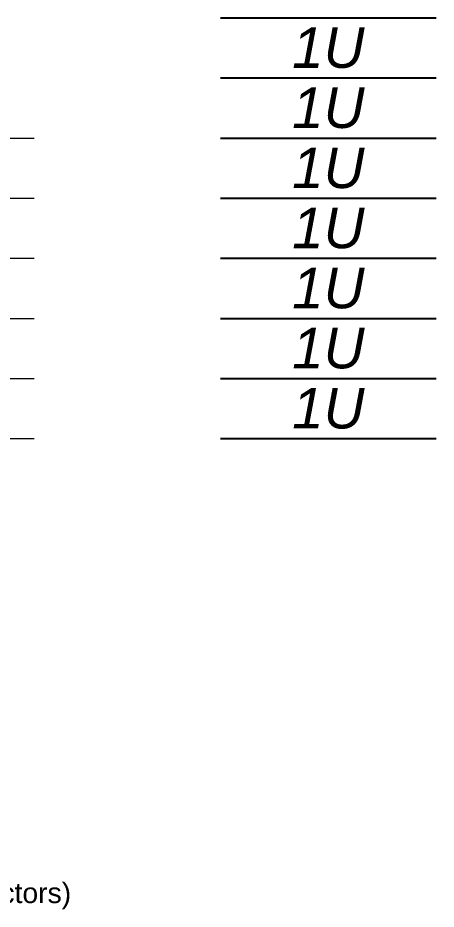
# Model space of a CAD drawing. Header units: millimetres. Extents: x -71336 to -35435, y -26189 to 22712.
# Drawn here: x -56817 to -56508, y -3498 to -2838 of the extents above; entities that cross this region are included whole.
import ezdxf

# ---------------------------------------------------------------- set-up
doc = ezdxf.new("R2010")
doc.units = ezdxf.units.MM
doc.layers.add('SC - Rack Layout - U-guides and centreline', color=5, linetype='Continuous', lineweight=13, plot=False)
doc.layers.add('SC - Text', color=7, linetype='Continuous')
doc.layers.add('SC - TITLE_BLOCK', color=7, linetype='Continuous')
doc.styles.add('ARIAL', font='arial.ttf')
doc.styles.get("Standard").update_dxf_attribs({"font": 'arial.ttf', "height": 35})

# ---------------------------------------------------------------- blocks, each defined once
blk = doc.blocks.new('*U104')
at = {"layer": 'SC - Rack Layout - U-guides and centreline', "ltscale": 5}
blk.add_lwpolyline([(-300, 0), (300, 0)], dxfattribs=at)
blk = doc.blocks.new('*U105')
at = {"layer": 'SC - Rack Layout - U-guides and centreline', "color": 0, "linetype": 'ByBlock', "lineweight": -2, "transparency": 16777216}
for p in [(0, 222.25), (0, 177.8), (0, 133.35), (0, 88.9), (0, 44.45), (0, 0)]:
    blk.add_blockref('*U104', p, dxfattribs=at)

msp = doc.modelspace()

# ---------------------------------------------------------------- linework, layer by layer
at = {"layer": 'SC - TITLE_BLOCK'}
for p, q in [((-56667.433, -2838.392), (-56507.763, -2838.392)), ((-56667.433, -2882.842), (-56507.763, -2882.842)), ((-56667.433, -2927.292), (-56507.763, -2927.292)), ((-56667.433, -2971.742), (-56507.763, -2971.742)), ((-56667.433, -3016.192), (-56507.763, -3016.192)), ((-56667.433, -3060.642), (-56507.763, -3060.642)), ((-56667.433, -3105.092), (-56507.763, -3105.092)), ((-56667.433, -3149.542), (-56507.763, -3149.542))]:
    msp.add_line(p, q, dxfattribs=at)

# ---------------------------------------------------------------- block references
at = {"layer": 'SC - Rack Layout - U-guides and centreline'}
msp.add_blockref('*U105', (-57105.219, -3149.542), dxfattribs=at)

# ---------------------------------------------------------------- texts
at = {"layer": 'SC - Text', "char_height": 30, "width": 641.95739, "attachment_point": 5}
for insert in [(-56587.598, -2860.617), (-56587.598, -2905.067), (-56587.598, -2949.517), (-56587.598, -2993.967), (-56587.598, -3038.417), (-56587.598, -3082.867), (-56587.598, -3127.317)]:
    msp.add_mtext('\\pxqc;{\\f@Arial Unicode MS|b0|i1|c0|p34;1U}', dxfattribs=dict(at, insert=insert))
at = {"layer": 'SC - Text', "insert": (-57104.768, -3425.341), "char_height": 15, "width": 895.56923, "attachment_point": 5, "style": 'ARIAL'}
msp.add_mtext('\\pxqc;Maximum Heat Dissipation\\Pfor this Rack is 2045 BTU/hr\\P\\PTotal Weight of Rack 29KG\\P(Excludes The Weight Of The Rack)\\P(Allowance of +/- 10% For Rack Accessories, Cables And Connectors)', dxfattribs=at)

doc.saveas('drawing.dxf')
